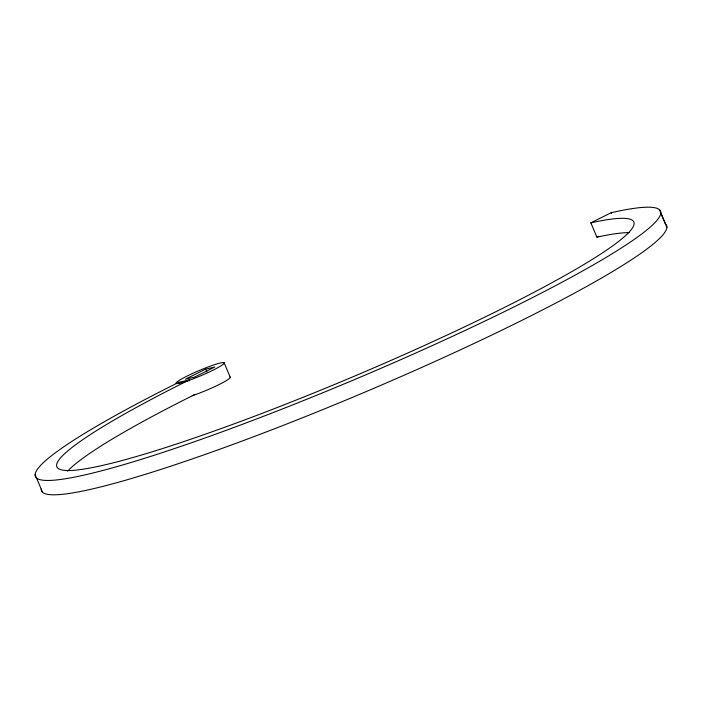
<?xml version="1.0" encoding="UTF-8"?>
<svg xmlns="http://www.w3.org/2000/svg" width="702" height="702" viewBox="0 0 702 702"><rect width="100%" height="100%" fill="white"/><g stroke="black" fill="none" stroke-linecap="round" stroke-linejoin="round"><path stroke-width="1.05" d="M205.695 369.094L185.46 379.177L194.568 377.106L214.812 367.023L205.695 369.094L206.915 371.963M189.54 380.853L189.163 379.957A313.434 32.766 -23 0 0 101.571 465.628A313.434 32.766 -23 0 0 498.832 310.231A313.434 32.766 -23 0 0 590.838 222.832L611.117 212.724L611.495 213.627M590.838 222.832L596.928 237.179L598.859 236.214M611.117 212.724A339.549 35.495 -23 0 1 517.163 305.326A339.549 35.495 -23 0 1 84.793 474.929A339.549 35.495 -23 0 1 178.747 382.327L189.163 379.957M659.432 209.687L665.522 224.035A339.549 35.495 -23 0 1 367.594 390.979A339.549 35.495 -23 0 1 41.19 488.969M660.81 213.031L666.9 227.378M224.105 362.758L230.3 377.36M178.747 382.327L179.124 383.222M35.1 474.622L42.568 492.313M67.541 471.2A313.434 32.766 -23 0 1 195.253 394.305M596.928 237.179A313.434 32.766 -23 0 1 629.168 232.643M229.852 376.956A26.123 2.729 -23 0 1 219.252 384.459A26.123 2.729 -23 0 1 192.208 395.709M187.96 380.738A26.123 2.729 -23 0 0 224.21 363.013A26.123 2.729 -23 0 0 188.276 375.473A26.123 2.729 -23 0 0 187.96 380.738"/></g></svg>
